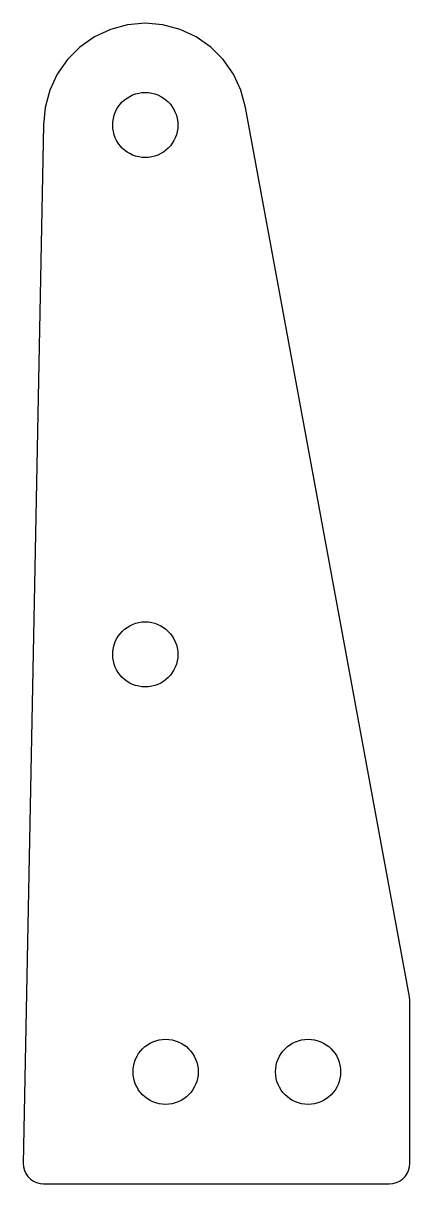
# Model space of a CAD drawing. Header units: millimetres. Extents: x -6 to 13, y -26 to 31.
import ezdxf

# ---------------------------------------------------------------- set-up
doc = ezdxf.new("R2010")
doc.units = ezdxf.units.MM

msp = doc.modelspace()

# ---------------------------------------------------------------- linework, layer by layer
for p, q in [((-0.868, 30.924), (-1.71, 30.698)), ((0, 31), (-0.868, 30.924)), ((0.868, 30.924), (0, 31)), ((1.71, 30.698), (0.868, 30.924)), ((-2.5, 30.33), (-3.214, 29.83)), ((-1.71, 30.698), (-2.5, 30.33)), ((2.5, 30.33), (1.71, 30.698)), ((3.214, 29.83), (2.5, 30.33)), ((-3.214, 29.83), (-3.83, 29.214)), ((3.83, 29.214), (3.214, 29.83)), ((-3.83, 29.214), (-4.33, 28.5)), ((4.33, 28.5), (3.83, 29.214)), ((-4.33, 28.5), (-4.698, 27.71)), ((4.698, 27.71), (4.33, 28.5)), ((-4.698, 27.71), (-4.924, 26.868)), ((4.924, 26.868), (4.698, 27.71)), ((-4.924, 26.868), (-5, 26)), ((12.985, -16.826), (4.924, 26.868)), ((-5, 26), (-6, -25)), ((13, -17), (12.985, -16.826)), ((13, -25), (13, -17)), ((-6, -25), (-5.985, -25.174)), ((12.985, -25.174), (13, -25)), ((-5.985, -25.174), (-5.94, -25.342)), ((-5.94, -25.342), (-5.866, -25.5)), ((-5.866, -25.5), (-5.766, -25.643)), ((-5.766, -25.643), (-5.643, -25.766)), ((12.643, -25.766), (12.766, -25.643)), ((12.766, -25.643), (12.866, -25.5)), ((12.866, -25.5), (12.94, -25.342)), ((12.94, -25.342), (12.985, -25.174)), ((-5.643, -25.766), (-5.5, -25.866)), ((-5.5, -25.866), (-5.342, -25.94)), ((-5.342, -25.94), (-5.174, -25.985)), ((-5.174, -25.985), (-5, -26)), ((-5, -26), (12, -26)), ((12, -26), (12.174, -25.985)), ((12.174, -25.985), (12.342, -25.94)), ((12.342, -25.94), (12.5, -25.866)), ((12.5, -25.866), (12.643, -25.766))]:
    msp.add_line(p, q)
for centre in [(0, 26), (0, 0), (1, -20.5), (8, -20.5)]:
    msp.add_circle(centre, 1.6)

doc.saveas('drawing.dxf')
